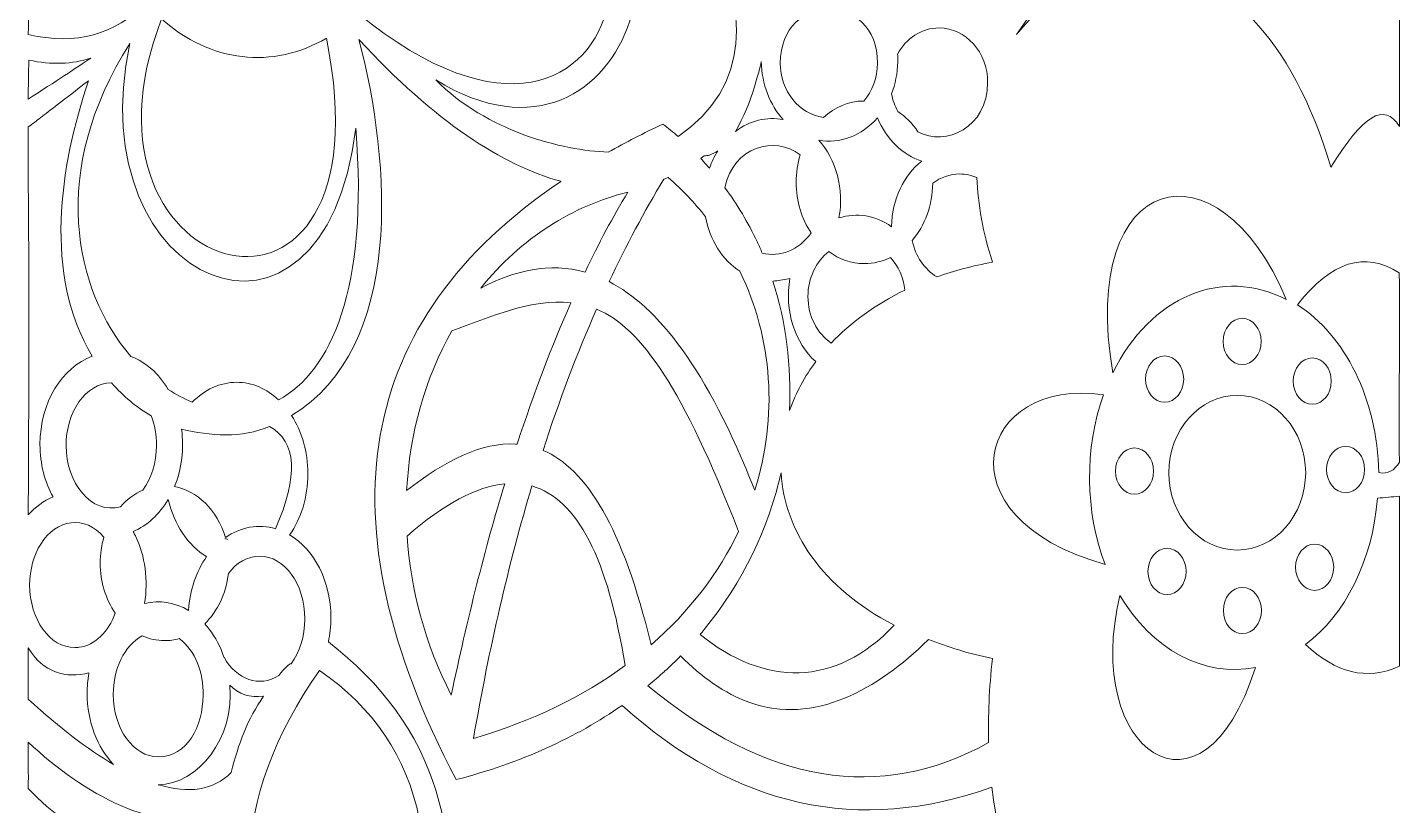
# Model space of a CAD drawing. Header units: centimetres. Extents: x -69 to 20, y -245 to -24.
# Drawn here: x -64 to 20.2, y -200.9 to -153.1 of the extents above; entities that cross this region are included whole.
import ezdxf

# ---------------------------------------------------------------- set-up
doc = ezdxf.new("R2010")
doc.units = ezdxf.units.CM
doc.header["$MEASUREMENT"] = 0
doc.layers.add('layer 1', color=7, linetype='Continuous')

msp = doc.modelspace()

# ---------------------------------------------------------------- linework, layer by layer
at = {"layer": 'layer 1', "color": 242, "lineweight": 9}
for centre, major_axis, ratio in [((10.56227, -172.38309), (0, 1.41967), 0.82315609), ((5.80581, -174.69044), (0, 1.41967), 0.82315609), ((14.8626, -174.81663), (0, 1.41967), 0.82315609), ((10.26096, -180.43588), (0, 4.74236), 0.88489486), ((3.9555, -180.33759), (0, 1.41967), 0.82315609), ((16.90768, -180.24295), (0, 1.41967), 0.82315609), ((5.95189, -186.48952), (0, 1.41967), 0.82316313), ((15.00868, -186.23713), (0, 1.41967), 0.82316313), ((10.57767, -188.8872), (0, 1.41968), 0.82315733)]:
    msp.add_ellipse(centre, major_axis=major_axis, ratio=ratio, dxfattribs=at)
for points, knots in [([(20.20608, -159.2002), (20.20608, -148.89993), (20.20805, -138.55531), (20.20805, -128.25491), (20.20805, -128.25491), (18.2847, -129.6278), (15.21708, -129.62591), (10.81604, -128.21082), (10.81604, -128.21082), (15.95038, -134.86429), (18.11834, -142.06689), (17.3198, -149.81861), (17.3198, -149.81861), (14.75024, -148.66238), (12.25007, -146.84322), (9.88381, -144.36924), (9.88381, -144.36924), (8.28955, -144.66005), (7.10501, -145.22967), (6.3302, -146.07744), (6.3302, -146.07744), (5.56724, -146.91225), (5.2058, -148.07941), (5.23233, -149.37437), (5.23233, -149.37437), (9.32592, -149.86229), (13.56976, -153.51476), (16.00865, -161.70439), (16.00865, -161.70439), (17.9605, -158.50075), (19.29528, -157.68265), (20.20608, -159.2002)], [0, 0, 0, 0, 0.11111111, 0.11111111, 0.11111111, 0.11111111, 0.22222222, 0.22222222, 0.22222222, 0.22222222, 0.33333333, 0.33333333, 0.33333333, 0.33333333, 0.44444444, 0.44444444, 0.44444444, 0.44444444, 0.55555556, 0.55555556, 0.55555556, 0.55555556, 0.66666667, 0.66666667, 0.66666667, 0.66666667, 0.77777778, 0.77777778, 0.77777778, 0.77777778, 1, 1, 1, 1]), ([(-3.29103, -153.55938), (1.46553, -147.10855), (2.52105, -140.07583), (2.30423, -133.59696), (2.30423, -133.59696), (2.81893, -135.10495), (6.86498, -142.46852), (8.49742, -142.89645), (8.49742, -142.89645), (6.10265, -143.80231), (3.8859, -145.79539), (4.05539, -149.32031), (4.05539, -149.32031), (4.05539, -149.32031), (4.05362, -149.32031), (4.05362, -149.32031), (4.05362, -149.32031), (1.29396, -149.39514), (-1.183, -151.05277), (-3.29103, -153.55938)], [0, 0, 0, 0, 0.16666667, 0.16666667, 0.16666667, 0.16666667, 0.33333333, 0.33333333, 0.33333333, 0.33333333, 0.5, 0.5, 0.5, 0.5, 0.66666667, 0.66666667, 0.66666667, 0.66666667, 1, 1, 1, 1]), ([(-56.68133, -151.62415), (-58.61769, -153.585), (-60.95336, -154.2277), (-63.90674, -153.56248), (-63.90674, -153.56248), (-63.85368, -148.77091), (-63.95981, -143.9819), (-63.90654, -139.19032), (-63.90654, -139.19032), (-62.55605, -138.50287), (-61.04679, -138.27893), (-59.49238, -138.52134), (-59.49238, -138.52134), (-60.62635, -143.17957), (-59.50476, -148.34501), (-56.68133, -151.62415)], [0, 0, 0, 0, 0.2, 0.2, 0.2, 0.2, 0.4, 0.4, 0.4, 0.4, 0.6, 0.6, 0.6, 0.6, 1, 1, 1, 1]), ([(-39.84083, -141.66067), (-21.81829, -139.7288), (-25.91667, -166.8287), (-43.69117, -152.2481), (-43.69117, -152.2481), (-41.15885, -149.73597), (-39.68997, -145.80172), (-39.84083, -141.66067)], [0, 0, 0, 0, 0.33333333, 0.33333333, 0.33333333, 0.33333333, 1, 1, 1, 1]), ([(-33.08059, -140.96445), (-21.1959, -144.35104), (-26.80749, -163.79116), (-38.9113, -156.34171), (-38.9113, -156.34171), (-35.77262, -159.50099), (-31.1612, -160.66909), (-28.32705, -160.77492), (-28.32705, -160.77492), (-27.27007, -160.17861), (-26.15441, -159.60305), (-24.98038, -159.04839), (-24.98038, -159.04839), (-24.65899, -159.29593), (-24.34551, -159.55182), (-24.04316, -159.8162), (-24.04316, -159.8162), (-15.03287, -153.77159), (-24.87998, -139.62135), (-33.08059, -140.96445)], [0, 0, 0, 0, 0.16666667, 0.16666667, 0.16666667, 0.16666667, 0.33333333, 0.33333333, 0.33333333, 0.33333333, 0.5, 0.5, 0.5, 0.5, 0.66666667, 0.66666667, 0.66666667, 0.66666667, 1, 1, 1, 1]), ([(-12.64767, -157.6391), (-12.1286, -157.03631), (-11.80919, -156.21497), (-11.80919, -155.31018), (-11.80919, -155.31018), (-11.80919, -150.90272), (-17.77161, -150.90245), (-17.77161, -155.31018), (-17.77161, -155.31018), (-17.77161, -157.0324), (-16.61434, -158.45127), (-15.12641, -158.63894), (-15.12641, -158.63894), (-14.42588, -158.01121), (-13.59166, -157.6391), (-12.64767, -157.6391)], [0, 0, 0, 0, 0.2, 0.2, 0.2, 0.2, 0.4, 0.4, 0.4, 0.4, 0.6, 0.6, 0.6, 0.6, 1, 1, 1, 1]), ([(-45.61962, -153.78224), (-41.45111, -174.34449), (-62.13665, -169.05825), (-55.731, -152.6008), (-55.731, -152.6008), (-52.79093, -155.26421), (-48.87265, -155.71074), (-45.61962, -153.78224)], [0, 0, 0, 0, 0.33333333, 0.33333333, 0.33333333, 0.33333333, 1, 1, 1, 1]), ([(-9.33493, -159.51757), (-7.62757, -160.45162), (-5.05187, -159.27894), (-5.05187, -156.50322), (-5.05187, -156.50322), (-5.05187, -154.65346), (-6.38706, -153.1533), (-8.03313, -153.1533), (-8.03313, -153.1533), (-9.10863, -153.1533), (-10.05168, -153.79384), (-10.57585, -154.75404), (-10.57585, -154.75404), (-10.56639, -154.91434), (-10.56285, -155.07627), (-10.56607, -155.23711), (-10.56607, -155.23711), (-10.56607, -155.23711), (-10.56639, -155.23873), (-10.56639, -155.23873), (-10.56639, -155.23873), (-10.56639, -155.23873), (-10.5667, -155.24034), (-10.5667, -155.24034), (-10.5667, -155.24034), (-10.5667, -155.24034), (-10.5667, -155.24061), (-10.5667, -155.24061), (-10.5667, -155.24061), (-10.58126, -155.94048), (-10.7161, -156.60299), (-10.94906, -157.20281), (-10.94906, -157.20281), (-10.87644, -157.58719), (-10.74378, -157.94932), (-10.56462, -158.27276), (-10.56462, -158.27276), (-10.10017, -158.58299), (-9.67785, -159.00592), (-9.33493, -159.51757)], [0, 0, 0, 0, 0.09090909, 0.09090909, 0.09090909, 0.09090909, 0.18181818, 0.18181818, 0.18181818, 0.18181818, 0.27272727, 0.27272727, 0.27272727, 0.27272727, 0.36363636, 0.36363636, 0.36363636, 0.36363636, 0.45454545, 0.45454545, 0.45454545, 0.45454545, 0.54545455, 0.54545455, 0.54545455, 0.54545455, 0.63636364, 0.63636364, 0.63636364, 0.63636364, 0.72727273, 0.72727273, 0.72727273, 0.72727273, 0.81818182, 0.81818182, 0.81818182, 0.81818182, 1, 1, 1, 1]), ([(-37.66746, -199.26391), (-33.71484, -198.24425), (-30.25404, -196.65079), (-27.48024, -194.70652), (-27.48024, -194.70652), (-20.51618, -200.96334), (-12.95544, -202.63986), (-4.79644, -199.72918), (-4.79644, -199.72918), (-3.8049, -208.11282), (0.65118, -212.59498), (5.88458, -210.77812), (5.88458, -210.77812), (5.8362, -211.64718), (6.57241, -212.41095), (7.09408, -212.79627), (7.09408, -212.79627), (7.09408, -212.79627), (7.09398, -212.79627), (7.09398, -212.79627), (7.09398, -212.79627), (4.7686, -213.24199), (3.45734, -214.90879), (3.15988, -217.79695), (3.15988, -217.79695), (3.15988, -217.79695), (3.15978, -217.79682), (3.15978, -217.79682), (3.15978, -217.79682), (2.1132, -214.68647), (0.36204, -211.86613), (-2.09338, -209.33498), (-2.09338, -209.33498), (-4.9962, -206.34261), (-8.88317, -203.75443), (-13.7547, -201.57153), (-13.7547, -201.57153), (-15.40629, -203.32866), (-16.76759, -205.18381), (-17.83643, -207.1332), (-17.83643, -207.1332), (-17.79606, -206.0065), (-17.85256, -204.84595), (-18.00592, -203.6525), (-18.00592, -203.6525), (-26.95419, -198.90218), (-33.94977, -201.70635), (-38.99319, -212.06499), (-38.99319, -212.06499), (-36.6418, -202.92406), (-38.94241, -195.8881), (-45.49498, -190.8099), (-45.49498, -190.8099), (-45.3952, -190.33991), (-45.34193, -189.84511), (-45.34193, -189.33454), (-45.34193, -189.33454), (-45.34193, -187.0818), (-46.37914, -185.13834), (-47.87477, -184.24717), (-47.87477, -184.24717), (-47.17726, -183.2538), (-46.75276, -181.93955), (-46.75276, -180.49831), (-46.75276, -180.49831), (-46.75276, -179.14375), (-47.12773, -177.90082), (-47.75189, -176.93145), (-47.75189, -176.93145), (-40.86379, -172.74092), (-41.62674, -161.48867), (-43.62063, -153.86368), (-43.62063, -153.86368), (-38.96405, -158.93676), (-34.77994, -161.59289), (-31.22841, -162.56226), (-31.22841, -162.56226), (-31.22841, -162.56226), (-31.23268, -162.56522), (-31.23268, -162.56522), (-31.23268, -162.56522), (-43.86035, -171.08193), (-46.0051, -183.31501), (-37.66746, -199.26391)], [0, 0, 0, 0, 0.04545455, 0.04545455, 0.04545455, 0.04545455, 0.09090909, 0.09090909, 0.09090909, 0.09090909, 0.13636364, 0.13636364, 0.13636364, 0.13636364, 0.18181818, 0.18181818, 0.18181818, 0.18181818, 0.22727273, 0.22727273, 0.22727273, 0.22727273, 0.27272727, 0.27272727, 0.27272727, 0.27272727, 0.31818182, 0.31818182, 0.31818182, 0.31818182, 0.36363636, 0.36363636, 0.36363636, 0.36363636, 0.40909091, 0.40909091, 0.40909091, 0.40909091, 0.45454545, 0.45454545, 0.45454545, 0.45454545, 0.5, 0.5, 0.5, 0.5, 0.54545455, 0.54545455, 0.54545455, 0.54545455, 0.59090909, 0.59090909, 0.59090909, 0.59090909, 0.63636364, 0.63636364, 0.63636364, 0.63636364, 0.68181818, 0.68181818, 0.68181818, 0.68181818, 0.72727273, 0.72727273, 0.72727273, 0.72727273, 0.77272727, 0.77272727, 0.77272727, 0.77272727, 0.81818182, 0.81818182, 0.81818182, 0.81818182, 0.86363636, 0.86363636, 0.86363636, 0.86363636, 0.90909091, 0.90909091, 0.90909091, 0.90909091, 1, 1, 1, 1]), ([(-53.84562, -176.10567), (-53.09932, -175.34541), (-52.15325, -174.89187), (-51.12634, -174.89187), (-51.12634, -174.89187), (-50.16508, -174.89187), (-49.27779, -175.2908), (-48.55583, -175.96518), (-48.55583, -175.96518), (-45.36752, -174.25982), (-43.01832, -169.18067), (-43.81582, -159.30159), (-43.81582, -159.30159), (-45.78401, -175.3148), (-60.88917, -168.97857), (-57.67401, -154.1166), (-57.67401, -154.1166), (-62.65364, -161.90217), (-61.11889, -169.23514), (-57.60711, -173.31189), (-57.60711, -173.31189), (-56.70151, -173.64571), (-55.89153, -174.35986), (-55.32065, -175.33112), (-55.32065, -175.33112), (-54.84579, -175.63918), (-54.35242, -175.90007), (-53.84562, -176.10567)], [0, 0, 0, 0, 0.125, 0.125, 0.125, 0.125, 0.25, 0.25, 0.25, 0.25, 0.375, 0.375, 0.375, 0.375, 0.5, 0.5, 0.5, 0.5, 0.625, 0.625, 0.625, 0.625, 0.75, 0.75, 0.75, 0.75, 1, 1, 1, 1]), ([(-60.075, -155.00427), (-60.93521, -155.59317), (-62.21749, -156.43459), (-63.92173, -157.52825), (-63.92173, -157.52825), (-63.9055, -156.72903), (-63.88927, -155.92982), (-63.87303, -155.13046), (-63.87303, -155.13046), (-62.47716, -155.42487), (-61.21122, -155.38281), (-60.075, -155.00427)], [0, 0, 0, 0, 0.25, 0.25, 0.25, 0.25, 0.5, 0.5, 0.5, 0.5, 1, 1, 1, 1]), ([(-20.52097, -159.50139), (-19.51081, -157.83001), (-18.96676, -155.33769), (-18.9395, -155.2096), (-18.9395, -155.2096), (-18.91745, -156.61661), (-18.4041, -157.88313), (-17.59661, -158.77349), (-17.59661, -158.77349), (-18.59751, -158.58393), (-19.64523, -158.83133), (-20.51941, -159.50032), (-20.51941, -159.50032), (-20.51993, -159.50059), (-20.52045, -159.50112), (-20.52097, -159.50139)], [0, 0, 0, 0, 0.2, 0.2, 0.2, 0.2, 0.4, 0.4, 0.4, 0.4, 0.6, 0.6, 0.6, 0.6, 1, 1, 1, 1]), ([(-63.92027, -159.22717), (-63.65402, -159.05473), (-63.40182, -158.84683), (-63.14556, -158.65134), (-63.14556, -158.65134), (-63.14556, -158.65134), (-63.14473, -158.65067), (-63.14473, -158.65067), (-63.14473, -158.65067), (-62.61463, -158.24647), (-61.75387, -157.5756), (-60.21143, -156.39294), (-60.21143, -156.39294), (-61.99609, -161.68376), (-62.98513, -168.26914), (-59.98232, -173.29652), (-59.98232, -173.29652), (-61.83139, -173.95121), (-63.18957, -176.1236), (-63.18957, -178.7014), (-63.18957, -178.7014), (-63.18957, -179.90158), (-62.89325, -181.01306), (-62.39176, -181.92526), (-62.39176, -181.92526), (-62.95807, -182.15931), (-63.47413, -182.53749), (-63.9133, -183.02595), (-63.9133, -183.02595), (-63.89062, -178.71838), (-63.87126, -174.70109), (-63.86513, -171.0485), (-63.86513, -171.0485), (-63.86513, -171.0485), (-63.86513, -171.04836), (-63.86513, -171.04836), (-63.86513, -171.04836), (-63.86513, -171.04836), (-63.86513, -171.04796), (-63.86513, -171.04796), (-63.86513, -171.04796), (-63.86513, -171.04796), (-63.86513, -171.0462), (-63.86513, -171.0462), (-63.86513, -171.0462), (-63.86513, -171.0462), (-63.86513, -171.03757), (-63.86513, -171.03757), (-63.86513, -171.03757), (-63.85847, -167.10064), (-63.92027, -163.1641), (-63.92027, -159.22717)], [0, 0, 0, 0, 0.07142857, 0.07142857, 0.07142857, 0.07142857, 0.14285714, 0.14285714, 0.14285714, 0.14285714, 0.21428571, 0.21428571, 0.21428571, 0.21428571, 0.28571429, 0.28571429, 0.28571429, 0.28571429, 0.35714286, 0.35714286, 0.35714286, 0.35714286, 0.42857143, 0.42857143, 0.42857143, 0.42857143, 0.5, 0.5, 0.5, 0.5, 0.57142857, 0.57142857, 0.57142857, 0.57142857, 0.64285714, 0.64285714, 0.64285714, 0.64285714, 0.71428571, 0.71428571, 0.71428571, 0.71428571, 0.78571429, 0.78571429, 0.78571429, 0.78571429, 0.85714286, 0.85714286, 0.85714286, 0.85714286, 1, 1, 1, 1]), ([(-14.17587, -164.80961), (-13.09922, -164.46932), (-11.92821, -164.65092), (-10.95343, -165.34445), (-10.95343, -165.34445), (-10.92055, -163.66901), (-10.19276, -162.1973), (-9.09958, -161.3227), (-9.09958, -161.3227), (-10.24198, -160.96489), (-11.25307, -160.01372), (-11.80898, -158.65997), (-11.80898, -158.65997), (-11.80898, -158.65997), (-11.80908, -158.6601), (-11.80908, -158.6601), (-11.80908, -158.6601), (-12.78564, -159.78883), (-14.1227, -160.28323), (-15.41419, -160.03758), (-15.41419, -160.03758), (-14.3543, -161.20635), (-13.84043, -163.058), (-14.17587, -164.80961)], [0, 0, 0, 0, 0.14285714, 0.14285714, 0.14285714, 0.14285714, 0.28571429, 0.28571429, 0.28571429, 0.28571429, 0.42857143, 0.42857143, 0.42857143, 0.42857143, 0.57142857, 0.57142857, 0.57142857, 0.57142857, 0.71428571, 0.71428571, 0.71428571, 0.71428571, 1, 1, 1, 1]), ([(-16.55441, -160.94534), (-18.11964, -159.71805), (-20.65789, -160.43234), (-21.16604, -162.95338), (-21.16604, -162.95338), (-20.40277, -163.99259), (-19.7473, -165.09866), (-19.19961, -166.258), (-19.19961, -166.258), (-19.19961, -166.258), (-19.1993, -166.25867), (-19.1993, -166.25867), (-19.1993, -166.25867), (-19.08777, -166.49488), (-18.98029, -166.73352), (-18.87781, -166.97377), (-18.87781, -166.97377), (-17.80585, -167.22818), (-16.62183, -166.80592), (-15.8878, -165.72491), (-15.8878, -165.72491), (-16.45744, -164.87378), (-16.79777, -163.79548), (-16.79777, -162.6236), (-16.79777, -162.6236), (-16.79777, -162.03497), (-16.71193, -161.47007), (-16.55441, -160.94534)], [0, 0, 0, 0, 0.125, 0.125, 0.125, 0.125, 0.25, 0.25, 0.25, 0.25, 0.375, 0.375, 0.375, 0.375, 0.5, 0.5, 0.5, 0.5, 0.625, 0.625, 0.625, 0.625, 0.75, 0.75, 0.75, 0.75, 1, 1, 1, 1]), ([(2.62853, -174.30782), (0.4973, -161.87345), (9.10608, -159.8282), (13.26668, -169.81366), (13.26668, -169.81366), (9.35214, -167.79106), (4.93258, -169.61385), (2.62853, -174.30782)], [0, 0, 0, 0, 0.33333333, 0.33333333, 0.33333333, 0.33333333, 1, 1, 1, 1]), ([(-22.11731, -161.75764), (-21.97789, -161.37798), (-21.80996, -161.02434), (-21.60385, -160.69888), (-21.60385, -160.69888), (-21.78499, -160.79272), (-21.92889, -160.90004), (-22.12553, -160.95316), (-22.12553, -160.95316), (-22.23207, -160.98187), (-22.3409, -160.99724), (-22.45108, -160.99724), (-22.45108, -160.99724), (-22.45108, -160.99724), (-22.45118, -160.99724), (-22.45118, -160.99724), (-22.45118, -160.99724), (-22.51808, -161.05239), (-22.58551, -161.10712), (-22.65397, -161.16038), (-22.65397, -161.16038), (-22.65407, -161.16051), (-22.15737, -161.7114), (-22.11731, -161.75764)], [0, 0, 0, 0, 0.14285714, 0.14285714, 0.14285714, 0.14285714, 0.28571429, 0.28571429, 0.28571429, 0.28571429, 0.42857143, 0.42857143, 0.42857143, 0.42857143, 0.57142857, 0.57142857, 0.57142857, 0.57142857, 0.71428571, 0.71428571, 0.71428571, 0.71428571, 1, 1, 1, 1]), ([(-24.92014, -162.43202), (-26.11071, -164.39988), (-27.22887, -166.49434), (-28.2743, -168.71554), (-28.2743, -168.71554), (-25.30697, -170.24671), (-22.27036, -174.03709), (-19.34142, -181.51513), (-19.34142, -181.51513), (-17.91405, -176.9994), (-18.24252, -172.22441), (-20.24817, -168.08295), (-20.24817, -168.08295), (-21.31128, -167.39819), (-22.09712, -166.18412), (-22.35484, -164.73572), (-22.35484, -164.73572), (-23.05058, -163.86032), (-23.77306, -163.0913), (-24.65171, -162.32605), (-24.65171, -162.32605), (-24.74025, -162.36272), (-24.82983, -162.39805), (-24.92014, -162.43202)], [0, 0, 0, 0, 0.14285714, 0.14285714, 0.14285714, 0.14285714, 0.28571429, 0.28571429, 0.28571429, 0.28571429, 0.42857143, 0.42857143, 0.42857143, 0.42857143, 0.57142857, 0.57142857, 0.57142857, 0.57142857, 0.71428571, 0.71428571, 0.71428571, 0.71428571, 1, 1, 1, 1]), ([(-9.6791, -166.18344), (-8.91064, -165.28755), (-8.43412, -164.02279), (-8.42288, -162.67699), (-8.42288, -162.67699), (-7.94927, -162.32079), (-7.37963, -162.11303), (-6.76713, -162.11303), (-6.76713, -162.11303), (-6.39434, -162.11303), (-6.03737, -162.18988), (-5.70828, -162.3305), (-5.70828, -162.3305), (-5.64679, -163.97088), (-5.34516, -165.71076), (-4.75701, -167.52155), (-4.75701, -167.52155), (-5.97328, -167.74616), (-7.10954, -168.05073), (-8.16287, -168.42365), (-8.16287, -168.42365), (-8.92385, -167.96943), (-9.48943, -167.15524), (-9.6791, -166.18344)], [0, 0, 0, 0, 0.14285714, 0.14285714, 0.14285714, 0.14285714, 0.28571429, 0.28571429, 0.28571429, 0.28571429, 0.42857143, 0.42857143, 0.42857143, 0.42857143, 0.57142857, 0.57142857, 0.57142857, 0.57142857, 0.71428571, 0.71428571, 0.71428571, 0.71428571, 1, 1, 1, 1]), ([(-36.14894, -169.11097), (-34.11104, -168.03967), (-31.92144, -167.5291), (-29.75442, -168.13095), (-29.75442, -168.13095), (-28.91437, -166.3757), (-28.03802, -164.73788), (-27.12743, -163.22194), (-27.12743, -163.22194), (-30.48523, -164.06485), (-33.66906, -166.02233), (-36.14894, -169.11097)], [0, 0, 0, 0, 0.25, 0.25, 0.25, 0.25, 0.5, 0.5, 0.5, 0.5, 1, 1, 1, 1]), ([(-14.64583, -172.48799), (-15.50398, -171.89976), (-16.0783, -170.83925), (-16.0783, -169.62734), (-16.0783, -169.62734), (-16.0783, -168.48742), (-15.57255, -167.47895), (-14.79805, -166.87387), (-14.79805, -166.87387), (-14.1613, -167.33941), (-13.41187, -167.60824), (-12.61022, -167.60824), (-12.61022, -167.60824), (-12.04474, -167.60824), (-11.50507, -167.47463), (-11.01263, -167.23236), (-11.01263, -167.23236), (-10.53528, -167.75695), (-10.21295, -168.45924), (-10.13377, -169.24458), (-10.13377, -169.24458), (-11.95599, -170.12793), (-13.46535, -171.23684), (-14.64583, -172.48799)], [0, 0, 0, 0, 0.14285714, 0.14285714, 0.14285714, 0.14285714, 0.28571429, 0.28571429, 0.28571429, 0.28571429, 0.42857143, 0.42857143, 0.42857143, 0.42857143, 0.57142857, 0.57142857, 0.57142857, 0.57142857, 0.71428571, 0.71428571, 0.71428571, 0.71428571, 1, 1, 1, 1]), ([(13.95493, -170.13346), (16.01718, -167.47355), (18.07735, -166.83544), (20.20337, -168.17085), (20.20337, -168.17085), (20.21752, -172.03998), (20.19078, -175.91449), (20.20504, -179.78361), (20.20504, -179.78361), (19.89197, -180.3167), (19.50919, -180.53646), (18.94517, -180.42941), (18.94517, -180.42941), (18.86339, -175.89643), (16.84911, -172.006), (13.95493, -170.13346)], [0, 0, 0, 0, 0.2, 0.2, 0.2, 0.2, 0.4, 0.4, 0.4, 0.4, 0.6, 0.6, 0.6, 0.6, 1, 1, 1, 1]), ([(-17.19917, -176.61745), (-17.09419, -173.87248), (-17.40621, -171.22255), (-18.23659, -168.68075), (-18.23659, -168.68075), (-17.90281, -168.679), (-17.60598, -168.60377), (-17.27886, -168.54323), (-17.27886, -168.54323), (-17.27886, -168.54323), (-17.17971, -168.51384), (-17.17971, -168.51384), (-17.17971, -168.51384), (-17.17971, -168.51384), (-17.17981, -168.51438), (-17.17981, -168.51438), (-17.17981, -168.51438), (-17.53356, -170.48993), (-16.87726, -172.48839), (-15.59981, -173.62373), (-15.59981, -173.62373), (-16.25123, -174.50007), (-16.81348, -175.50477), (-17.19917, -176.61745)], [0, 0, 0, 0, 0.14285714, 0.14285714, 0.14285714, 0.14285714, 0.28571429, 0.28571429, 0.28571429, 0.28571429, 0.42857143, 0.42857143, 0.42857143, 0.42857143, 0.57142857, 0.57142857, 0.57142857, 0.57142857, 0.71428571, 0.71428571, 0.71428571, 0.71428571, 1, 1, 1, 1]), ([(-40.69648, -181.53697), (-38.32013, -179.67104), (-36.07122, -178.56658), (-34.01033, -178.67942), (-34.01033, -178.67942), (-34.01033, -178.67942), (-33.99982, -178.6801), (-33.99982, -178.6801), (-33.99982, -178.6801), (-33.99982, -178.6801), (-33.91804, -178.68508), (-33.91804, -178.68508), (-33.91804, -178.68508), (-32.89123, -175.54481), (-31.79139, -172.65166), (-30.6184, -170.00673), (-30.6184, -170.00673), (-33.07258, -169.75771), (-35.61146, -170.88954), (-37.91727, -171.72705), (-37.91727, -171.72705), (-39.54347, -174.60497), (-40.51815, -177.97511), (-40.69648, -181.53697)], [0, 0, 0, 0, 0.14285714, 0.14285714, 0.14285714, 0.14285714, 0.28571429, 0.28571429, 0.28571429, 0.28571429, 0.42857143, 0.42857143, 0.42857143, 0.42857143, 0.57142857, 0.57142857, 0.57142857, 0.57142857, 0.71428571, 0.71428571, 0.71428571, 0.71428571, 1, 1, 1, 1]), ([(-32.3295, -179.06744), (-31.33651, -176.00159), (-30.24135, -173.11356), (-29.04422, -170.40391), (-29.04422, -170.40391), (-26.26626, -171.56716), (-23.73498, -175.30348), (-20.33723, -184.03698), (-20.33723, -184.03698), (-21.53737, -186.55316), (-23.31985, -188.92778), (-25.70005, -190.99541), (-25.70005, -190.99541), (-27.42145, -183.78675), (-29.68451, -180.18983), (-32.3295, -179.06744)], [0, 0, 0, 0, 0.2, 0.2, 0.2, 0.2, 0.4, 0.4, 0.4, 0.4, 0.6, 0.6, 0.6, 0.6, 1, 1, 1, 1]), ([(-58.25551, -182.52306), (-57.86264, -182.07775), (-57.39226, -181.7268), (-56.87308, -181.50408), (-56.87308, -181.50408), (-56.35911, -180.80718), (-56.04136, -179.83646), (-56.04136, -178.76234), (-56.04136, -178.76234), (-56.04136, -178.10724), (-56.1582, -177.4907), (-56.36743, -176.951), (-56.36743, -176.951), (-57.2492, -176.43652), (-58.07416, -175.75904), (-58.80465, -174.92449), (-58.80465, -174.92449), (-60.40807, -174.92449), (-61.59063, -176.76414), (-61.59063, -178.76234), (-61.59063, -178.76234), (-61.59063, -181.05768), (-60.03507, -183.0277), (-58.25551, -182.52306)], [0, 0, 0, 0, 0.14285714, 0.14285714, 0.14285714, 0.14285714, 0.28571429, 0.28571429, 0.28571429, 0.28571429, 0.42857143, 0.42857143, 0.42857143, 0.42857143, 0.57142857, 0.57142857, 0.57142857, 0.57142857, 0.71428571, 0.71428571, 0.71428571, 0.71428571, 1, 1, 1, 1]), ([(2.15399, -186.05796), (-8.24746, -183.14729), (-5.58519, -174.52353), (2.05608, -175.6613), (2.05608, -175.6613), (0.87852, -178.93545), (0.914, -182.82129), (2.15399, -186.05796)], [0, 0, 0, 0, 0.33333333, 0.33333333, 0.33333333, 0.33333333, 1, 1, 1, 1]), ([(-54.93413, -181.28634), (-54.4987, -180.21464), (-54.3469, -178.96295), (-54.50214, -177.77207), (-54.50214, -177.77207), (-52.7463, -178.16737), (-50.82586, -178.34655), (-49.10269, -177.59828), (-49.10269, -177.59828), (-47.44767, -178.52626), (-47.32427, -180.61654), (-48.7351, -183.86939), (-48.7351, -183.86939), (-49.772, -183.5647), (-50.87882, -183.75992), (-51.81542, -184.41893), (-51.81542, -184.41893), (-51.81542, -184.41893), (-51.81625, -184.41623), (-51.81625, -184.41623), (-51.81625, -184.41623), (-52.31202, -182.70709), (-53.56054, -181.54183), (-54.93413, -181.28634)], [0, 0, 0, 0, 0.14285714, 0.14285714, 0.14285714, 0.14285714, 0.28571429, 0.28571429, 0.28571429, 0.28571429, 0.42857143, 0.42857143, 0.42857143, 0.42857143, 0.57142857, 0.57142857, 0.57142857, 0.57142857, 0.71428571, 0.71428571, 0.71428571, 0.71428571, 1, 1, 1, 1]), ([(-10.78987, -189.78552), (-14.38156, -193.63037), (-18.76242, -193.53411), (-22.69818, -190.36377), (-22.69818, -190.36377), (-22.61245, -190.26265), (-22.52818, -190.161), (-22.44453, -190.05894), (-22.44453, -190.05894), (-22.44453, -190.05894), (-22.44442, -190.0588), (-22.44442, -190.0588), (-22.44442, -190.0588), (-20.05246, -187.14058), (-18.4943, -183.8396), (-17.72885, -180.45166), (-17.72885, -180.45166), (-17.496, -184.00192), (-15.25105, -187.4833), (-10.78987, -189.78552)], [0, 0, 0, 0, 0.16666667, 0.16666667, 0.16666667, 0.16666667, 0.33333333, 0.33333333, 0.33333333, 0.33333333, 0.5, 0.5, 0.5, 0.5, 0.66666667, 0.66666667, 0.66666667, 0.66666667, 1, 1, 1, 1]), ([(-40.67328, -184.32725), (-38.40784, -182.35696), (-36.41051, -181.2858), (-34.68266, -181.11296), (-34.68266, -181.11296), (-35.8827, -185.0712), (-36.97526, -189.39319), (-37.96024, -194.07893), (-37.96024, -194.07893), (-39.5879, -190.87879), (-40.45864, -187.55799), (-40.67328, -184.32725)], [0, 0, 0, 0, 0.25, 0.25, 0.25, 0.25, 0.5, 0.5, 0.5, 0.5, 1, 1, 1, 1]), ([(-36.59394, -196.73465), (-32.92983, -195.66565), (-29.83703, -194.12827), (-27.29972, -192.27083), (-27.29972, -192.27083), (-28.33974, -185.71228), (-30.24364, -182.03905), (-33.01057, -181.25102), (-33.01057, -181.25102), (-34.43795, -186.00686), (-35.63216, -191.16664), (-36.59394, -196.73465)], [0, 0, 0, 0, 0.25, 0.25, 0.25, 0.25, 0.5, 0.5, 0.5, 0.5, 1, 1, 1, 1]), ([(-56.77663, -188.46615), (-55.87062, -188.23695), (-54.91457, -188.38027), (-54.07504, -188.88329), (-54.07504, -188.88329), (-53.99648, -187.61987), (-53.59103, -186.47375), (-52.96687, -185.58501), (-52.96687, -185.58501), (-54.10625, -184.90537), (-54.95837, -183.62887), (-55.32398, -182.0768), (-55.32398, -182.0768), (-55.32398, -182.0768), (-55.32398, -182.07667), (-55.32398, -182.07667), (-55.32398, -182.07667), (-55.86573, -182.99521), (-56.62036, -183.6855), (-57.47102, -184.03752), (-57.47102, -184.03752), (-57.47102, -184.03752), (-57.47123, -184.03765), (-57.47123, -184.03765), (-57.47123, -184.03765), (-57.47123, -184.03765), (-57.47123, -184.03765), (-57.47123, -184.03765), (-57.47123, -184.03765), (-57.42909, -184.11423), (-57.37998, -184.24582), (-57.33087, -184.30945), (-57.33087, -184.30945), (-57.33087, -184.30945), (-57.33087, -184.30959), (-57.33087, -184.30959), (-57.33087, -184.30959), (-56.7347, -185.54119), (-56.53504, -187.05079), (-56.77663, -188.46615)], [0, 0, 0, 0, 0.09090909, 0.09090909, 0.09090909, 0.09090909, 0.18181818, 0.18181818, 0.18181818, 0.18181818, 0.27272727, 0.27272727, 0.27272727, 0.27272727, 0.36363636, 0.36363636, 0.36363636, 0.36363636, 0.45454545, 0.45454545, 0.45454545, 0.45454545, 0.54545455, 0.54545455, 0.54545455, 0.54545455, 0.63636364, 0.63636364, 0.63636364, 0.63636364, 0.72727273, 0.72727273, 0.72727273, 0.72727273, 0.81818182, 0.81818182, 0.81818182, 0.81818182, 1, 1, 1, 1]), ([(20.20389, -192.30804), (20.20389, -190.59068), (20.20608, -187.07182), (20.20608, -181.87659), (20.20608, -181.87659), (19.75453, -181.91528), (19.31598, -181.96072), (18.86454, -181.99941), (18.86454, -181.99941), (18.55345, -185.85317), (16.87418, -189.14727), (14.4509, -190.97505), (14.4509, -190.97505), (16.30829, -192.71345), (18.18378, -193.20932), (20.20389, -192.30804)], [0, 0, 0, 0, 0.2, 0.2, 0.2, 0.2, 0.4, 0.4, 0.4, 0.4, 0.6, 0.6, 0.6, 0.6, 1, 1, 1, 1]), ([(-58.56889, -189.04332), (-58.98902, -190.20037), (-59.81877, -191.02413), (-60.7949, -191.14695), (-60.7949, -191.14695), (-60.7949, -191.14695), (-60.79501, -191.14695), (-60.79501, -191.14695), (-60.79501, -191.14695), (-60.87855, -191.15747), (-60.96356, -191.16273), (-61.04919, -191.16273), (-61.04919, -191.16273), (-62.58123, -191.16273), (-63.82382, -189.44348), (-63.82382, -187.32353), (-63.82382, -187.32353), (-63.82382, -186.36279), (-63.56829, -185.4847), (-63.1466, -184.81126), (-63.1466, -184.81126), (-62.16963, -183.2511), (-60.42222, -183.04051), (-59.26713, -184.38091), (-59.26713, -184.38091), (-59.41622, -184.88164), (-59.49727, -185.42133), (-59.49727, -185.98286), (-59.49727, -185.98286), (-59.49727, -187.14827), (-59.1481, -188.21633), (-58.56889, -189.04332)], [0, 0, 0, 0, 0.11111111, 0.11111111, 0.11111111, 0.11111111, 0.22222222, 0.22222222, 0.22222222, 0.22222222, 0.33333333, 0.33333333, 0.33333333, 0.33333333, 0.44444444, 0.44444444, 0.44444444, 0.44444444, 0.55555556, 0.55555556, 0.55555556, 0.55555556, 0.66666667, 0.66666667, 0.66666667, 0.66666667, 0.77777778, 0.77777778, 0.77777778, 0.77777778, 1, 1, 1, 1]), ([(-51.90115, -191.76012), (-51.90115, -191.76012), (-51.90125, -191.75972), (-51.90125, -191.75972), (-51.90125, -191.75972), (-51.90125, -191.75972), (-51.90167, -191.75864), (-51.90167, -191.75864), (-51.90167, -191.75864), (-51.90167, -191.75864), (-51.90167, -191.75851), (-51.90167, -191.75851), (-51.90167, -191.75851), (-52.11808, -191.11082), (-52.42719, -190.52569), (-52.80758, -190.03076), (-52.80758, -190.03076), (-52.80758, -190.03076), (-52.80768, -190.03063), (-52.80768, -190.03063), (-52.80768, -190.03063), (-52.89633, -189.91522), (-52.98893, -189.80507), (-53.08506, -189.69991), (-53.08506, -189.69991), (-52.31743, -188.96297), (-51.76891, -187.8546), (-51.63188, -186.62084), (-51.63188, -186.62084), (-51.13383, -185.96237), (-50.45848, -185.55629), (-49.71551, -185.55629), (-49.71551, -185.55629), (-48.18346, -185.55629), (-46.94087, -187.27554), (-46.94087, -189.39548), (-46.94087, -189.39548), (-46.94087, -190.47203), (-47.2683, -191.45448), (-47.78435, -192.15165), (-47.78435, -192.15165), (-47.78435, -192.15165), (-47.78435, -192.15165), (-47.78435, -192.15165), (-47.78435, -192.15165), (-47.91357, -192.16284), (-48.17254, -192.41145), (-48.54616, -192.8778), (-48.54616, -192.8778), (-49.71852, -193.63307), (-51.12592, -193.12978), (-51.90105, -191.76012), (-51.90105, -191.76012), (-51.90105, -191.76012), (-51.90125, -191.75972), (-51.90125, -191.75972), (-51.90125, -191.75972), (-51.90125, -191.75972), (-51.90198, -191.75851), (-51.90198, -191.75851)], [0, 0, 0, 0, 0.0625, 0.0625, 0.0625, 0.0625, 0.125, 0.125, 0.125, 0.125, 0.1875, 0.1875, 0.1875, 0.1875, 0.25, 0.25, 0.25, 0.25, 0.3125, 0.3125, 0.3125, 0.3125, 0.375, 0.375, 0.375, 0.375, 0.4375, 0.4375, 0.4375, 0.4375, 0.5, 0.5, 0.5, 0.5, 0.5625, 0.5625, 0.5625, 0.5625, 0.625, 0.625, 0.625, 0.625, 0.6875, 0.6875, 0.6875, 0.6875, 0.75, 0.75, 0.75, 0.75, 0.8125, 0.8125, 0.8125, 0.8125, 0.875, 0.875, 0.875, 0.875, 1, 1, 1, 1]), ([(11.37881, -192.38057), (8.12942, -202.70821), (0.74576, -197.48494), (3.0651, -187.9603), (3.0651, -187.9603), (5.00915, -191.27193), (8.21339, -193.00116), (11.37881, -192.38057)], [0, 0, 0, 0, 0.33333333, 0.33333333, 0.33333333, 0.33333333, 1, 1, 1, 1]), ([(-54.65206, -190.61346), (-53.63233, -191.34217), (-53.16278, -192.72113), (-53.17818, -194.08284), (-53.17818, -194.08284), (-53.19993, -195.99151), (-54.17471, -197.86608), (-55.92316, -197.86608), (-55.92316, -197.86608), (-57.45521, -197.86608), (-58.6978, -196.14683), (-58.6978, -194.02689), (-58.6978, -194.02689), (-58.6978, -192.51256), (-58.02672, -191.0302), (-56.91907, -190.44116), (-56.91907, -190.44116), (-56.49166, -190.6318), (-56.02929, -190.73615), (-55.54694, -190.73615), (-55.54694, -190.73615), (-55.23939, -190.73615), (-54.93985, -190.69368), (-54.65206, -190.61346)], [0, 0, 0, 0, 0.14285714, 0.14285714, 0.14285714, 0.14285714, 0.28571429, 0.28571429, 0.28571429, 0.28571429, 0.42857143, 0.42857143, 0.42857143, 0.42857143, 0.57142857, 0.57142857, 0.57142857, 0.57142857, 0.71428571, 0.71428571, 0.71428571, 0.71428571, 1, 1, 1, 1]), ([(-8.68236, -190.66442), (-8.68236, -190.66442), (-8.70338, -190.68492), (-8.70338, -190.68492), (-8.70338, -190.68492), (-11.82895, -193.76169), (-15.7076, -195.92248), (-19.63899, -194.53476), (-19.63899, -194.53476), (-21.19507, -193.98563), (-22.62254, -192.94925), (-23.8873, -191.66764), (-23.8873, -191.66764), (-24.20307, -191.98972), (-24.5305, -192.30521), (-24.86895, -192.61476), (-24.86895, -192.61476), (-24.86895, -192.61476), (-24.87145, -192.61705), (-24.87145, -192.61705), (-24.87145, -192.61705), (-24.87145, -192.61705), (-24.87155, -192.61719), (-24.87155, -192.61719), (-24.87155, -192.61719), (-24.87155, -192.61719), (-24.87426, -192.61975), (-24.87426, -192.61975), (-24.87426, -192.61975), (-25.20335, -192.92054), (-25.54305, -193.21526), (-25.89388, -193.5031), (-25.89388, -193.5031), (-18.63143, -199.51536), (-11.66332, -200.67995), (-4.99038, -196.99337), (-4.99038, -196.99337), (-5.03303, -195.38198), (-4.9601, -193.65734), (-4.75701, -191.83306), (-4.75701, -191.83306), (-6.20425, -191.54023), (-7.48503, -191.11931), (-8.68236, -190.66442)], [0, 0, 0, 0, 0.08333333, 0.08333333, 0.08333333, 0.08333333, 0.16666667, 0.16666667, 0.16666667, 0.16666667, 0.25, 0.25, 0.25, 0.25, 0.33333333, 0.33333333, 0.33333333, 0.33333333, 0.41666667, 0.41666667, 0.41666667, 0.41666667, 0.5, 0.5, 0.5, 0.5, 0.58333333, 0.58333333, 0.58333333, 0.58333333, 0.66666667, 0.66666667, 0.66666667, 0.66666667, 0.75, 0.75, 0.75, 0.75, 0.83333333, 0.83333333, 0.83333333, 0.83333333, 1, 1, 1, 1]), ([(-58.6722, -198.32501), (-58.6722, -198.32501), (-58.67356, -198.3242), (-58.67356, -198.3242), (-58.67356, -198.3242), (-58.67356, -198.3242), (-58.67397, -198.32393), (-58.67397, -198.32393), (-58.67397, -198.32393), (-60.31838, -197.36171), (-61.87987, -196.16988), (-63.90622, -194.33266), (-63.90622, -194.33266), (-63.9107, -193.82897), (-63.921, -192.91366), (-63.91788, -191.18025), (-63.91788, -191.18025), (-63.00718, -192.7063), (-61.57013, -193.07113), (-60.18822, -192.71979), (-60.18822, -192.71979), (-60.18822, -192.71979), (-60.18989, -192.72949), (-60.18989, -192.72949), (-60.18989, -192.72949), (-60.18989, -192.72949), (-60.1954, -192.76199), (-60.1954, -192.76199), (-60.1954, -192.76199), (-60.1954, -192.76199), (-60.1954, -192.76226), (-60.1954, -192.76226), (-60.1954, -192.76226), (-60.26158, -193.15), (-60.29674, -193.55312), (-60.29674, -193.96595), (-60.29674, -193.96595), (-60.29674, -195.72551), (-59.66374, -197.29592), (-58.67397, -198.32393), (-58.67397, -198.32393), (-58.67397, -198.32393), (-58.67377, -198.3242), (-58.67377, -198.3242)], [0, 0, 0, 0, 0.08333333, 0.08333333, 0.08333333, 0.08333333, 0.16666667, 0.16666667, 0.16666667, 0.16666667, 0.25, 0.25, 0.25, 0.25, 0.33333333, 0.33333333, 0.33333333, 0.33333333, 0.41666667, 0.41666667, 0.41666667, 0.41666667, 0.5, 0.5, 0.5, 0.5, 0.58333333, 0.58333333, 0.58333333, 0.58333333, 0.66666667, 0.66666667, 0.66666667, 0.66666667, 0.75, 0.75, 0.75, 0.75, 0.83333333, 0.83333333, 0.83333333, 0.83333333, 1, 1, 1, 1]), ([(-43.24732, -215.13786), (-43.2469, -215.13786), (-43.24618, -215.13786), (-43.24576, -215.13786), (-43.24576, -215.13786), (-43.24576, -215.13786), (-43.14661, -215.13934), (-43.14661, -215.13934), (-43.14661, -215.13934), (-43.14661, -215.13934), (-43.1465, -215.13934), (-43.1465, -215.13934), (-43.1465, -215.13934), (-42.59081, -215.1512), (-42.0529, -215.25245), (-41.52509, -215.38337), (-41.52509, -215.38337), (-41.52509, -215.38337), (-41.52498, -215.38337), (-41.52498, -215.38337), (-41.52498, -215.38337), (-41.52498, -215.38337), (-41.52488, -215.3835), (-41.52488, -215.3835), (-41.52488, -215.3835), (-41.52488, -215.3835), (-41.52477, -215.3835), (-41.52477, -215.3835), (-41.52477, -215.3835), (-41.52477, -215.3835), (-41.43186, -215.41154), (-41.43186, -215.41154), (-41.43186, -215.41154), (-37.86785, -204.6669), (-39.42497, -197.10811), (-46.04734, -192.5642), (-46.04734, -192.5642), (-51.56218, -200.41179), (-51.83664, -208.27986), (-46.82954, -216.26349), (-46.82954, -216.26349), (-46.28675, -215.89906), (-45.70514, -215.61459), (-45.09493, -215.42274), (-45.09493, -215.42274), (-46.7282, -204.99506), (-46.72675, -204.99466), (-46.72675, -204.99466), (-46.72675, -204.99466), (-46.1466, -204.80901), (-45.56635, -204.62336), (-44.9861, -204.43757), (-44.9861, -204.43757), (-44.40605, -208.00429), (-43.82591, -211.571), (-43.24576, -215.13786)], [0, 0, 0, 0, 0.06666667, 0.06666667, 0.06666667, 0.06666667, 0.13333333, 0.13333333, 0.13333333, 0.13333333, 0.2, 0.2, 0.2, 0.2, 0.26666667, 0.26666667, 0.26666667, 0.26666667, 0.33333333, 0.33333333, 0.33333333, 0.33333333, 0.4, 0.4, 0.4, 0.4, 0.46666667, 0.46666667, 0.46666667, 0.46666667, 0.53333333, 0.53333333, 0.53333333, 0.53333333, 0.6, 0.6, 0.6, 0.6, 0.66666667, 0.66666667, 0.66666667, 0.66666667, 0.73333333, 0.73333333, 0.73333333, 0.73333333, 0.8, 0.8, 0.8, 0.8, 0.86666667, 0.86666667, 0.86666667, 0.86666667, 1, 1, 1, 1]), ([(-49.47839, -194.14944), (-50.31022, -194.24907), (-51.00273, -194.0188), (-51.55323, -193.45834), (-51.55323, -193.45834), (-51.218, -196.71672), (-53.51705, -199.57225), (-55.94023, -199.57225), (-55.94023, -199.57225), (-54.05818, -200.14713), (-52.54986, -199.91065), (-51.4521, -198.83396), (-51.4521, -198.83396), (-51.04133, -197.07251), (-50.42331, -195.51357), (-49.47839, -194.14944)], [0, 0, 0, 0, 0.2, 0.2, 0.2, 0.2, 0.4, 0.4, 0.4, 0.4, 0.6, 0.6, 0.6, 0.6, 1, 1, 1, 1]), ([(-51.90427, -201.86652), (-52.24803, -202.86743), (-52.36258, -203.70023), (-52.24803, -204.36477), (-52.24803, -204.36477), (-57.1592, -204.40872), (-60.97365, -202.93673), (-63.91351, -199.80994), (-63.91351, -199.80994), (-63.88292, -198.8763), (-63.94337, -197.88805), (-63.91278, -196.95428), (-63.91278, -196.95428), (-60.38143, -200.28128), (-56.33507, -202.37035), (-51.90427, -201.86652)], [0, 0, 0, 0, 0.2, 0.2, 0.2, 0.2, 0.4, 0.4, 0.4, 0.4, 0.6, 0.6, 0.6, 0.6, 1, 1, 1, 1])]:
    msp.add_open_spline(points, degree=3, knots=knots, dxfattribs=at)
msp.add_open_spline([(-51.66695, -184.52733), (-51.73, -184.5098), (-51.79222, -184.48904), (-51.85371, -184.46571)], degree=3, dxfattribs=at)

doc.saveas('drawing.dxf')
